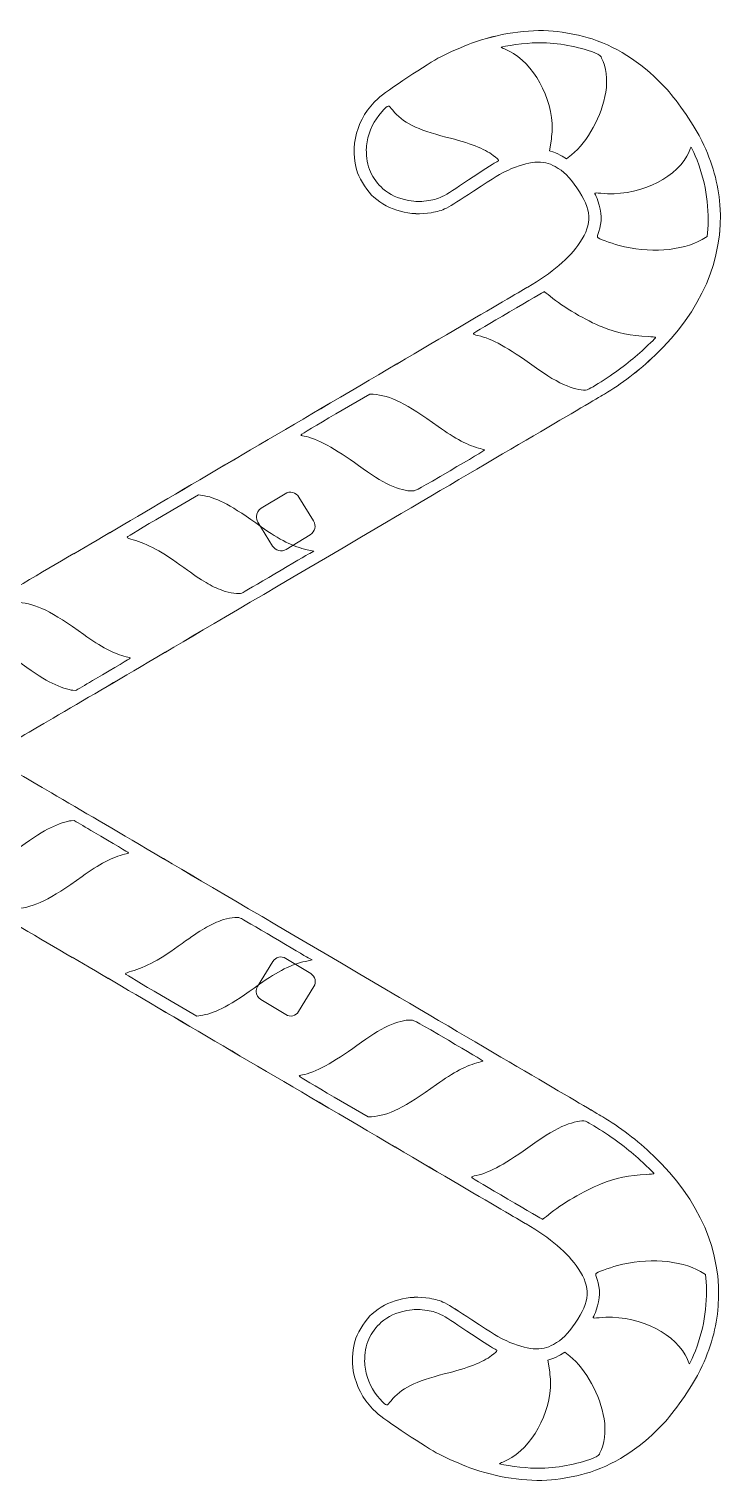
# Model space of a CAD drawing. Header units: centimetres. Extents: x -27.4 to 27.4, y -38.2 to 38.3.
# Drawn here: x 17.65 to 26.32, y -23.85 to -5.71 of the extents above; entities that cross this region are included whole.
import ezdxf

# ---------------------------------------------------------------- set-up
doc = ezdxf.new("R2010")
doc.units = ezdxf.units.CM
doc.header["$MEASUREMENT"] = 0
doc.layers.add('layer 1', color=7, linetype='Continuous')

msp = doc.modelspace()

# ---------------------------------------------------------------- linework, layer by layer
at = {"layer": 'layer 1', "color": 2, "lineweight": 9}
for points, knots in [([(11.87643, -13.10306), (11.87156, -13.36831), (11.99653, -13.62817), (12.21995, -13.78231), (12.21995, -13.78231), (12.25769, -13.80835), (12.77338, -14.11475), (13.36605, -14.46329), (13.36605, -14.46329), (13.45945, -14.51817), (13.77776, -14.70546), (13.91478, -14.78616), (13.91478, -14.78616), (13.78444, -14.86281), (13.4767, -15.04394), (13.38688, -15.09663), (13.38688, -15.09663), (12.79421, -15.44524), (12.27869, -15.7518), (12.24078, -15.77766), (12.24078, -15.77766), (12.01736, -15.93177), (11.89239, -16.19166), (11.89743, -16.45691), (11.89743, -16.45691), (11.89905, -16.54526), (11.91501, -16.63429), (11.94675, -16.72019), (11.94675, -16.72019), (11.97342, -16.79243), (11.99328, -16.82938), (12.04519, -16.90341), (12.04519, -16.90341), (12.08081, -16.95452), (12.12426, -17.01001), (12.1415, -17.02692), (12.1415, -17.02692), (12.31905, -17.20088), (12.5807, -17.28487), (12.83541, -17.24938), (12.83541, -17.24938), (12.989, -17.22805), (13.01095, -17.21701), (13.67117, -16.82875), (13.67117, -16.82875), (14.03568, -16.61425), (14.99902, -16.04766), (15.52922, -15.73567), (15.52922, -15.73567), (16.03382, -16.03266), (16.34676, -16.21654), (16.84728, -16.51123), (16.84728, -16.51123), (17.35356, -16.80905), (17.77894, -17.05917), (18.18736, -17.29933), (18.18736, -17.29933), (18.18736, -17.29933), (18.18932, -17.2977), (18.18932, -17.2977), (18.18932, -17.2977), (18.89851, -17.71462), (20.09798, -18.4204), (21.26683, -19.10806), (21.26683, -19.10806), (22.58899, -19.8859), (23.75055, -20.56889), (23.84836, -20.62517), (23.84836, -20.62517), (24.14956, -20.7993), (24.36893, -20.98693), (24.49961, -21.18235), (24.49961, -21.18235), (24.65763, -21.41831), (24.64767, -21.59244), (24.46137, -21.86255), (24.46137, -21.86255), (24.36551, -22.00152), (24.29587, -22.07055), (24.19221, -22.12929), (24.19221, -22.12929), (24.03874, -22.21636), (23.86628, -22.20253), (23.59859, -22.08209), (23.59859, -22.08209), (23.51068, -22.04255), (23.44562, -22.00302), (23.17354, -21.82335), (23.17354, -21.82335), (22.82123, -21.59081), (22.80366, -21.58186), (22.64448, -21.55353), (22.64448, -21.55353), (22.38948, -21.50816), (22.11288, -21.58269), (21.93012, -21.74607), (21.93012, -21.74607), (21.85638, -21.81181), (21.76057, -21.95549), (21.72704, -22.05035), (21.72704, -22.05035), (21.61443, -22.36816), (21.71662, -22.74146), (21.98136, -22.9797), (21.98136, -22.9797), (22.07463, -23.06365), (22.62319, -23.42833), (22.75775, -23.49602), (22.75775, -23.49602), (22.88614, -23.56047), (23.03356, -23.62542), (23.14813, -23.66769), (23.14813, -23.66769), (23.47327, -23.78829), (23.85095, -23.84508), (24.16618, -23.82084), (24.16618, -23.82084), (24.28674, -23.81142), (24.53719, -23.76047), (24.65079, -23.72222), (24.65079, -23.72222), (24.99951, -23.60442), (25.30496, -23.39792), (25.58614, -23.09002), (25.58614, -23.09002), (25.71454, -22.94943), (25.94154, -22.61453), (26.02078, -22.44873), (26.02078, -22.44873), (26.15179, -22.17487), (26.22502, -21.91463), (26.2444, -21.65347), (26.2444, -21.65347), (26.29468, -20.97506), (26.01445, -20.3246), (25.43352, -19.77151), (25.43352, -19.77151), (25.24034, -19.58746), (25.00714, -19.40912), (24.80635, -19.29031), (24.80635, -19.29031), (24.73457, -19.24819), (23.59388, -18.57724), (22.27168, -17.79956), (22.27168, -17.79956), (19.48823, -16.16251), (18.8941, -15.81299), (18.06972, -15.32805), (18.06972, -15.32805), (17.87133, -15.21136), (17.73515, -15.1318), (17.63118, -15.07272), (17.63118, -15.07272), (17.33419, -14.89813), (17.39423, -14.93341), (17.14377, -14.78599), (17.14377, -14.78599), (17.40301, -14.63352), (17.34248, -14.66918), (17.652, -14.48709), (17.652, -14.48709), (17.75599, -14.42801), (17.89216, -14.34828), (18.09054, -14.2316), (18.09054, -14.2316), (18.91493, -13.74665), (19.50906, -13.39726), (22.29251, -11.76025), (22.29251, -11.76025), (23.61482, -10.98257), (24.7554, -10.31162), (24.82718, -10.26946), (24.82718, -10.26946), (25.02797, -10.15069), (25.26117, -9.97235), (25.45435, -9.7883), (25.45435, -9.7883), (26.03526, -9.23499), (26.31551, -8.58475), (26.26523, -7.90634), (26.26523, -7.90634), (26.24585, -7.64514), (26.17279, -7.38495), (26.04177, -7.11108), (26.04177, -7.11108), (25.96237, -6.94527), (25.73537, -6.61034), (25.60698, -6.46975), (25.60698, -6.46975), (25.32595, -6.1619), (25.02034, -5.95539), (24.67179, -5.83758), (24.67179, -5.83758), (24.55802, -5.79917), (24.30773, -5.74839), (24.18701, -5.73893), (24.18701, -5.73893), (23.87178, -5.71469), (23.49427, -5.77151), (23.16896, -5.8919), (23.16896, -5.8919), (23.05439, -5.93439), (22.90696, -5.9993), (22.77874, -6.06374), (22.77874, -6.06374), (22.64402, -6.13128), (22.09546, -6.49612), (22.00236, -6.5801), (22.00236, -6.5801), (21.73745, -6.81834), (21.63543, -7.19165), (21.74787, -7.50942), (21.74787, -7.50942), (21.78139, -7.60432), (21.87737, -7.74783), (21.95095, -7.81373), (21.95095, -7.81373), (22.13371, -7.97712), (22.41031, -8.05164), (22.66548, -8.00624), (22.66548, -8.00624), (22.82448, -7.97796), (22.84223, -7.96883), (23.19438, -7.73646), (23.19438, -7.73646), (23.46661, -7.55679), (23.53151, -7.51725), (23.61942, -7.47772), (23.61942, -7.47772), (23.88724, -7.35711), (24.05974, -7.34345), (24.21304, -7.43052), (24.21304, -7.43052), (24.31669, -7.48925), (24.38635, -7.55824), (24.4822, -7.69722), (24.4822, -7.69722), (24.66867, -7.96738), (24.67846, -8.14146), (24.52061, -8.37741), (24.52061, -8.37741), (24.38976, -8.57288), (24.17039, -8.76051), (23.86936, -8.93459), (23.86936, -8.93459), (23.77138, -8.99075), (22.60982, -9.67391), (21.28766, -10.45171), (21.28766, -10.45171), (20.11893, -11.13942), (18.91934, -11.84502), (18.21015, -12.26207), (18.21015, -12.26207), (18.21015, -12.26207), (18.20819, -12.26044), (18.20819, -12.26044), (18.20819, -12.26044), (17.79977, -12.50064), (17.37439, -12.75076), (16.86811, -13.04854), (16.86811, -13.04854), (16.35959, -13.34781), (16.04065, -13.53544), (15.52922, -13.8363), (15.52922, -13.8363), (14.98911, -13.51866), (14.01892, -12.94798), (13.65017, -12.73105), (13.65017, -12.73105), (12.99012, -12.34281), (12.96817, -12.33172), (12.81441, -12.31043), (12.81441, -12.31043), (12.55971, -12.27494), (12.29805, -12.35893), (12.12067, -12.53284), (12.12067, -12.53284), (12.10343, -12.5498), (12.05998, -12.60529), (12.02436, -12.65636), (12.02436, -12.65636), (11.97245, -12.73044), (11.95259, -12.76734), (11.92592, -12.83979), (11.92592, -12.83979), (11.89418, -12.92552), (11.87805, -13.01454), (11.87643, -13.1029), (11.87643, -13.1029), (11.87643, -13.1029), (11.87643, -13.10306), (11.87643, -13.10306)], [0, 0, 0, 0, 0.01351351, 0.01351351, 0.01351351, 0.01351351, 0.02702703, 0.02702703, 0.02702703, 0.02702703, 0.04054054, 0.04054054, 0.04054054, 0.04054054, 0.05405405, 0.05405405, 0.05405405, 0.05405405, 0.06756757, 0.06756757, 0.06756757, 0.06756757, 0.08108108, 0.08108108, 0.08108108, 0.08108108, 0.09459459, 0.09459459, 0.09459459, 0.09459459, 0.10810811, 0.10810811, 0.10810811, 0.10810811, 0.12162162, 0.12162162, 0.12162162, 0.12162162, 0.13513514, 0.13513514, 0.13513514, 0.13513514, 0.14864865, 0.14864865, 0.14864865, 0.14864865, 0.16216216, 0.16216216, 0.16216216, 0.16216216, 0.17567568, 0.17567568, 0.17567568, 0.17567568, 0.18918919, 0.18918919, 0.18918919, 0.18918919, 0.2027027, 0.2027027, 0.2027027, 0.2027027, 0.21621622, 0.21621622, 0.21621622, 0.21621622, 0.22972973, 0.22972973, 0.22972973, 0.22972973, 0.24324324, 0.24324324, 0.24324324, 0.24324324, 0.25675676, 0.25675676, 0.25675676, 0.25675676, 0.27027027, 0.27027027, 0.27027027, 0.27027027, 0.28378378, 0.28378378, 0.28378378, 0.28378378, 0.2972973, 0.2972973, 0.2972973, 0.2972973, 0.31081081, 0.31081081, 0.31081081, 0.31081081, 0.32432432, 0.32432432, 0.32432432, 0.32432432, 0.33783784, 0.33783784, 0.33783784, 0.33783784, 0.35135135, 0.35135135, 0.35135135, 0.35135135, 0.36486486, 0.36486486, 0.36486486, 0.36486486, 0.37837838, 0.37837838, 0.37837838, 0.37837838, 0.39189189, 0.39189189, 0.39189189, 0.39189189, 0.40540541, 0.40540541, 0.40540541, 0.40540541, 0.41891892, 0.41891892, 0.41891892, 0.41891892, 0.43243243, 0.43243243, 0.43243243, 0.43243243, 0.44594595, 0.44594595, 0.44594595, 0.44594595, 0.45945946, 0.45945946, 0.45945946, 0.45945946, 0.47297297, 0.47297297, 0.47297297, 0.47297297, 0.48648649, 0.48648649, 0.48648649, 0.48648649, 0.5, 0.5, 0.5, 0.5, 0.51351351, 0.51351351, 0.51351351, 0.51351351, 0.52702703, 0.52702703, 0.52702703, 0.52702703, 0.54054054, 0.54054054, 0.54054054, 0.54054054, 0.55405405, 0.55405405, 0.55405405, 0.55405405, 0.56756757, 0.56756757, 0.56756757, 0.56756757, 0.58108108, 0.58108108, 0.58108108, 0.58108108, 0.59459459, 0.59459459, 0.59459459, 0.59459459, 0.60810811, 0.60810811, 0.60810811, 0.60810811, 0.62162162, 0.62162162, 0.62162162, 0.62162162, 0.63513514, 0.63513514, 0.63513514, 0.63513514, 0.64864865, 0.64864865, 0.64864865, 0.64864865, 0.66216216, 0.66216216, 0.66216216, 0.66216216, 0.67567568, 0.67567568, 0.67567568, 0.67567568, 0.68918919, 0.68918919, 0.68918919, 0.68918919, 0.7027027, 0.7027027, 0.7027027, 0.7027027, 0.71621622, 0.71621622, 0.71621622, 0.71621622, 0.72972973, 0.72972973, 0.72972973, 0.72972973, 0.74324324, 0.74324324, 0.74324324, 0.74324324, 0.75675676, 0.75675676, 0.75675676, 0.75675676, 0.77027027, 0.77027027, 0.77027027, 0.77027027, 0.78378378, 0.78378378, 0.78378378, 0.78378378, 0.7972973, 0.7972973, 0.7972973, 0.7972973, 0.81081081, 0.81081081, 0.81081081, 0.81081081, 0.82432432, 0.82432432, 0.82432432, 0.82432432, 0.83783784, 0.83783784, 0.83783784, 0.83783784, 0.85135135, 0.85135135, 0.85135135, 0.85135135, 0.86486486, 0.86486486, 0.86486486, 0.86486486, 0.87837838, 0.87837838, 0.87837838, 0.87837838, 0.89189189, 0.89189189, 0.89189189, 0.89189189, 0.90540541, 0.90540541, 0.90540541, 0.90540541, 0.91891892, 0.91891892, 0.91891892, 0.91891892, 0.93243243, 0.93243243, 0.93243243, 0.93243243, 0.94594595, 0.94594595, 0.94594595, 0.94594595, 0.95945946, 0.95945946, 0.95945946, 0.95945946, 0.97297297, 0.97297297, 0.97297297, 0.97297297, 1, 1, 1, 1]), ([(23.53934, -5.9409), (23.54147, -5.92936), (23.87132, -5.88703), (23.97414, -5.88508), (23.97414, -5.88508), (24.20068, -5.88103), (24.45812, -5.92252), (24.66233, -5.99588), (24.66233, -5.99588), (24.76615, -6.03334), (24.7694, -6.03546), (24.79072, -6.07612), (24.79072, -6.07612), (24.84834, -6.18581), (24.86754, -6.34494), (24.84213, -6.50149), (24.84213, -6.50149), (24.7938, -6.79848), (24.61709, -7.12245), (24.41467, -7.28439), (24.41467, -7.28439), (24.41467, -7.28439), (24.35365, -7.33337), (24.35365, -7.33337), (24.35365, -7.33337), (24.35365, -7.33337), (24.29849, -7.30146), (24.29849, -7.30146), (24.29849, -7.30146), (24.2682, -7.28404), (24.22037, -7.26159), (24.19239, -7.25167), (24.19239, -7.25167), (24.19239, -7.25167), (24.14127, -7.23376), (24.14127, -7.23376), (24.14127, -7.23376), (24.14127, -7.23376), (24.16014, -7.11321), (24.16014, -7.11321), (24.16014, -7.11321), (24.17088, -7.04356), (24.17609, -6.95032), (24.17235, -6.89288), (24.17235, -6.89288), (24.14598, -6.4875), (23.8884, -6.08362), (23.57972, -5.96302), (23.57972, -5.96302), (23.55693, -5.95423), (23.53868, -5.94414), (23.53934, -5.94106), (23.53934, -5.94106), (23.53934, -5.94106), (23.53934, -5.9409), (23.53934, -5.9409)], [0, 0, 0, 0, 0.06666667, 0.06666667, 0.06666667, 0.06666667, 0.13333333, 0.13333333, 0.13333333, 0.13333333, 0.2, 0.2, 0.2, 0.2, 0.26666667, 0.26666667, 0.26666667, 0.26666667, 0.33333333, 0.33333333, 0.33333333, 0.33333333, 0.4, 0.4, 0.4, 0.4, 0.46666667, 0.46666667, 0.46666667, 0.46666667, 0.53333333, 0.53333333, 0.53333333, 0.53333333, 0.6, 0.6, 0.6, 0.6, 0.66666667, 0.66666667, 0.66666667, 0.66666667, 0.73333333, 0.73333333, 0.73333333, 0.73333333, 0.8, 0.8, 0.8, 0.8, 0.86666667, 0.86666667, 0.86666667, 0.86666667, 1, 1, 1, 1]), ([(21.85626, -7.21931), (21.85705, -7.18673), (21.85997, -7.1547), (21.86518, -7.12395), (21.86518, -7.12395), (21.89008, -6.97977), (21.94849, -6.86), (22.04826, -6.74949), (22.04826, -6.74949), (22.13417, -6.65413), (22.128, -6.65496), (22.18641, -6.72882), (22.18641, -6.72882), (22.30538, -6.87887), (22.49005, -6.97177), (22.84969, -7.06259), (22.84969, -7.06259), (23.1478, -7.13778), (23.32797, -7.20772), (23.43974, -7.29188), (23.43974, -7.29188), (23.52322, -7.35469), (23.52322, -7.35453), (23.46694, -7.3804), (23.46694, -7.3804), (23.44107, -7.39228), (23.28889, -7.49026), (23.12875, -7.59811), (23.12875, -7.59811), (22.7947, -7.82319), (22.76833, -7.83636), (22.60544, -7.86009), (22.60544, -7.86009), (22.51938, -7.8728), (22.48405, -7.87151), (22.3807, -7.85215), (22.3807, -7.85215), (22.24272, -7.82627), (22.15454, -7.78608), (22.06292, -7.70668), (22.06292, -7.70668), (22.00124, -7.65348), (21.93874, -7.56966), (21.90717, -7.49787), (21.90717, -7.49787), (21.87188, -7.41765), (21.85414, -7.31675), (21.85626, -7.21931)], [0, 0, 0, 0, 0.07692308, 0.07692308, 0.07692308, 0.07692308, 0.15384615, 0.15384615, 0.15384615, 0.15384615, 0.23076923, 0.23076923, 0.23076923, 0.23076923, 0.30769231, 0.30769231, 0.30769231, 0.30769231, 0.38461538, 0.38461538, 0.38461538, 0.38461538, 0.46153846, 0.46153846, 0.46153846, 0.46153846, 0.53846154, 0.53846154, 0.53846154, 0.53846154, 0.61538462, 0.61538462, 0.61538462, 0.61538462, 0.69230769, 0.69230769, 0.69230769, 0.69230769, 0.76923077, 0.76923077, 0.76923077, 0.76923077, 0.84615385, 0.84615385, 0.84615385, 0.84615385, 1, 1, 1, 1]), ([(24.70529, -7.76653), (24.70511, -7.75892), (24.72549, -7.75874), (24.78243, -7.76457), (24.78243, -7.76457), (25.21414, -7.8092), (25.68376, -7.60481), (25.85301, -7.29904), (25.85301, -7.29904), (25.87367, -7.26143), (25.89322, -7.22077), (25.89613, -7.2084), (25.89613, -7.2084), (25.89905, -7.19619), (25.90396, -7.1874), (25.90688, -7.1874), (25.90688, -7.1874), (25.90963, -7.18852), (25.93308, -7.23801), (25.95878, -7.29838), (25.95878, -7.29838), (26.08085, -7.58528), (26.13667, -7.91234), (26.1145, -8.21257), (26.1145, -8.21257), (26.1145, -8.21257), (26.10784, -8.30439), (26.10784, -8.30439), (26.10784, -8.30439), (26.10784, -8.30439), (26.04406, -8.34051), (26.04406, -8.34051), (26.04406, -8.34051), (25.79069, -8.48598), (25.37345, -8.51543), (25.0078, -8.41375), (25.0078, -8.41375), (24.89911, -8.38346), (24.74614, -8.32668), (24.73769, -8.31363), (24.73769, -8.31363), (24.73474, -8.3091), (24.74273, -8.27701), (24.7554, -8.24235), (24.7554, -8.24235), (24.7554, -8.24235), (24.75573, -8.24235), (24.75573, -8.24235), (24.75573, -8.24235), (24.79722, -8.12829), (24.79318, -7.99615), (24.74402, -7.8593), (24.74402, -7.8593), (24.72936, -7.81861), (24.71278, -7.77858), (24.70707, -7.77029), (24.70707, -7.77029), (24.70611, -7.76883), (24.70545, -7.7677), (24.70529, -7.76653)], [0, 0, 0, 0, 0.0625, 0.0625, 0.0625, 0.0625, 0.125, 0.125, 0.125, 0.125, 0.1875, 0.1875, 0.1875, 0.1875, 0.25, 0.25, 0.25, 0.25, 0.3125, 0.3125, 0.3125, 0.3125, 0.375, 0.375, 0.375, 0.375, 0.4375, 0.4375, 0.4375, 0.4375, 0.5, 0.5, 0.5, 0.5, 0.5625, 0.5625, 0.5625, 0.5625, 0.625, 0.625, 0.625, 0.625, 0.6875, 0.6875, 0.6875, 0.6875, 0.75, 0.75, 0.75, 0.75, 0.8125, 0.8125, 0.8125, 0.8125, 0.875, 0.875, 0.875, 0.875, 1, 1, 1, 1]), ([(23.19174, -9.51832), (23.19158, -9.51603), (23.19321, -9.51377), (23.19599, -9.51115), (23.19599, -9.51115), (23.20333, -9.50398), (23.40379, -9.38405), (23.64137, -9.24462), (23.64137, -9.24462), (23.64137, -9.24462), (23.64103, -9.24462), (23.64103, -9.24462), (23.64103, -9.24462), (23.87895, -9.10565), (24.07457, -8.99176), (24.07637, -8.99176), (24.07637, -8.99176), (24.07815, -8.99288), (24.11086, -9.01824), (24.14939, -9.04982), (24.14939, -9.04982), (24.31294, -9.18443), (24.59822, -9.35281), (24.79659, -9.43208), (24.79659, -9.43208), (24.98435, -9.50695), (25.15899, -9.54385), (25.3694, -9.55298), (25.3694, -9.55298), (25.41626, -9.5551), (25.45743, -9.55868), (25.46101, -9.5611), (25.46101, -9.5611), (25.46784, -9.56568), (25.45743, -9.5766), (25.32399, -9.70219), (25.32399, -9.70219), (25.17478, -9.84262), (25.02146, -9.96161), (24.82246, -10.09096), (24.82246, -10.09096), (24.72141, -10.15669), (24.62588, -10.21351), (24.61076, -10.21772), (24.61076, -10.21772), (24.56552, -10.22864), (24.4565, -10.20713), (24.36064, -10.1686), (24.36064, -10.1686), (24.24445, -10.12203), (24.10953, -10.04246), (23.94926, -9.92594), (23.94926, -9.92594), (23.61958, -9.68673), (23.42607, -9.58001), (23.2487, -9.53965), (23.2487, -9.53965), (23.2072, -9.53002), (23.19191, -9.52514), (23.19158, -9.51865), (23.19158, -9.51865), (23.19158, -9.51865), (23.19174, -9.51832), (23.19174, -9.51832)], [0, 0, 0, 0, 0.05882353, 0.05882353, 0.05882353, 0.05882353, 0.11764706, 0.11764706, 0.11764706, 0.11764706, 0.17647059, 0.17647059, 0.17647059, 0.17647059, 0.23529412, 0.23529412, 0.23529412, 0.23529412, 0.29411765, 0.29411765, 0.29411765, 0.29411765, 0.35294118, 0.35294118, 0.35294118, 0.35294118, 0.41176471, 0.41176471, 0.41176471, 0.41176471, 0.47058824, 0.47058824, 0.47058824, 0.47058824, 0.52941176, 0.52941176, 0.52941176, 0.52941176, 0.58823529, 0.58823529, 0.58823529, 0.58823529, 0.64705882, 0.64705882, 0.64705882, 0.64705882, 0.70588235, 0.70588235, 0.70588235, 0.70588235, 0.76470588, 0.76470588, 0.76470588, 0.76470588, 0.82352941, 0.82352941, 0.82352941, 0.82352941, 0.88235294, 0.88235294, 0.88235294, 0.88235294, 1, 1, 1, 1]), ([(21.04017, -10.77961), (21.04034, -10.77848), (21.04096, -10.77832), (21.04179, -10.7772), (21.04179, -10.7772), (21.04716, -10.77148), (21.24209, -10.6548), (21.47512, -10.51811), (21.47512, -10.51811), (21.47512, -10.51811), (21.89855, -10.26962), (21.89855, -10.26962), (21.89855, -10.26962), (21.89855, -10.26962), (21.94346, -10.27259), (21.94346, -10.27259), (21.94346, -10.27259), (22.15403, -10.28704), (22.35225, -10.38551), (22.75354, -10.675), (22.75354, -10.675), (22.95887, -10.82323), (23.13788, -10.91695), (23.28011, -10.95099), (23.28011, -10.95099), (23.30923, -10.95782), (23.33235, -10.96578), (23.33172, -10.96857), (23.33172, -10.96857), (23.33121, -10.97149), (23.13709, -11.08734), (22.9003, -11.22598), (22.9003, -11.22598), (22.53954, -11.43769), (22.46518, -11.47906), (22.43915, -11.47906), (22.43915, -11.47906), (22.27397, -11.48247), (22.06096, -11.38303), (21.7604, -11.16187), (21.7604, -11.16187), (21.47367, -10.95133), (21.23021, -10.81998), (21.0805, -10.79539), (21.0805, -10.79539), (21.05171, -10.79069), (21.03854, -10.78565), (21.04017, -10.77961)], [0, 0, 0, 0, 0.07692308, 0.07692308, 0.07692308, 0.07692308, 0.15384615, 0.15384615, 0.15384615, 0.15384615, 0.23076923, 0.23076923, 0.23076923, 0.23076923, 0.30769231, 0.30769231, 0.30769231, 0.30769231, 0.38461538, 0.38461538, 0.38461538, 0.38461538, 0.46153846, 0.46153846, 0.46153846, 0.46153846, 0.53846154, 0.53846154, 0.53846154, 0.53846154, 0.61538462, 0.61538462, 0.61538462, 0.61538462, 0.69230769, 0.69230769, 0.69230769, 0.69230769, 0.76923077, 0.76923077, 0.76923077, 0.76923077, 0.84615385, 0.84615385, 0.84615385, 0.84615385, 1, 1, 1, 1]), ([(18.87247, -12.05673), (18.87197, -12.05539), (18.87214, -12.05528), (18.87276, -12.05411), (18.87276, -12.05411), (18.87752, -12.04873), (19.07943, -11.92784), (19.32143, -11.78528), (19.32143, -11.78528), (19.32143, -11.78528), (19.32126, -11.78528), (19.32126, -11.78528), (19.32126, -11.78528), (19.32126, -11.78528), (19.76159, -11.52654), (19.76159, -11.52654), (19.76159, -11.52654), (19.76159, -11.52654), (19.8397, -11.54004), (19.8397, -11.54004), (19.8397, -11.54004), (20.0065, -11.56904), (20.17575, -11.66143), (20.54531, -11.92555), (20.54531, -11.92555), (20.77343, -12.0886), (20.94919, -12.17667), (21.11694, -12.21162), (21.11694, -12.21162), (21.11694, -12.21162), (21.20176, -12.2292), (21.20176, -12.2292), (21.20176, -12.2292), (21.20176, -12.2292), (21.15015, -12.25736), (21.15015, -12.25736), (21.15015, -12.25736), (21.12152, -12.27265), (20.92656, -12.38754), (20.71615, -12.51218), (20.71615, -12.51218), (20.50577, -12.63654), (20.32073, -12.74427), (20.30527, -12.75239), (20.30527, -12.75239), (20.26916, -12.76963), (20.15393, -12.75452), (20.06232, -12.72031), (20.06232, -12.72031), (19.92044, -12.66727), (19.81741, -12.60608), (19.58146, -12.4349), (19.58146, -12.4349), (19.31314, -12.24045), (19.1203, -12.13417), (18.95041, -12.08781), (18.95041, -12.08781), (18.90484, -12.07527), (18.87556, -12.06357), (18.87247, -12.05707), (18.87247, -12.05707), (18.87247, -12.05707), (18.87247, -12.05673), (18.87247, -12.05673)], [0, 0, 0, 0, 0.05882353, 0.05882353, 0.05882353, 0.05882353, 0.11764706, 0.11764706, 0.11764706, 0.11764706, 0.17647059, 0.17647059, 0.17647059, 0.17647059, 0.23529412, 0.23529412, 0.23529412, 0.23529412, 0.29411765, 0.29411765, 0.29411765, 0.29411765, 0.35294118, 0.35294118, 0.35294118, 0.35294118, 0.41176471, 0.41176471, 0.41176471, 0.41176471, 0.47058824, 0.47058824, 0.47058824, 0.47058824, 0.52941176, 0.52941176, 0.52941176, 0.52941176, 0.58823529, 0.58823529, 0.58823529, 0.58823529, 0.64705882, 0.64705882, 0.64705882, 0.64705882, 0.70588235, 0.70588235, 0.70588235, 0.70588235, 0.76470588, 0.76470588, 0.76470588, 0.76470588, 0.82352941, 0.82352941, 0.82352941, 0.82352941, 0.88235294, 0.88235294, 0.88235294, 0.88235294, 1, 1, 1, 1]), ([(16.82192, -13.26337), (16.82159, -13.26221), (16.82175, -13.26221), (16.82192, -13.26175), (16.82192, -13.26175), (16.82584, -13.25666), (17.00921, -13.14652), (17.22954, -13.01684), (17.22954, -13.01684), (17.22954, -13.01684), (17.22905, -13.01567), (17.22905, -13.01567), (17.22905, -13.01567), (17.22905, -13.01567), (17.48274, -12.86678), (17.48274, -12.86678), (17.48274, -12.86678), (17.48274, -12.86678), (17.52391, -12.86953), (17.52391, -12.86953), (17.52391, -12.86953), (17.73448, -12.88402), (17.93287, -12.98247), (18.334, -13.272), (18.334, -13.272), (18.53933, -13.42004), (18.71833, -13.51395), (18.86056, -13.54798), (18.86056, -13.54798), (18.88955, -13.55482), (18.9128, -13.56278), (18.91217, -13.56551), (18.91217, -13.56551), (18.91167, -13.56831), (18.71754, -13.68416), (18.48092, -13.82297), (18.48092, -13.82297), (18.37256, -13.88645), (18.29626, -13.93086), (18.23309, -13.96699), (18.23309, -13.96699), (18.23309, -13.96699), (18.19827, -13.96536), (18.19827, -13.96536), (18.19827, -13.96536), (18.14733, -13.96277), (18.0331, -13.9247), (17.93874, -13.87895), (17.93874, -13.87895), (17.84793, -13.83484), (17.71691, -13.75123), (17.56556, -13.64038), (17.56556, -13.64038), (17.27221, -13.42559), (17.05882, -13.31382), (16.88327, -13.28258), (16.88327, -13.28258), (16.85041, -13.27686), (16.82516, -13.2687), (16.82192, -13.26337)], [0, 0, 0, 0, 0.0625, 0.0625, 0.0625, 0.0625, 0.125, 0.125, 0.125, 0.125, 0.1875, 0.1875, 0.1875, 0.1875, 0.25, 0.25, 0.25, 0.25, 0.3125, 0.3125, 0.3125, 0.3125, 0.375, 0.375, 0.375, 0.375, 0.4375, 0.4375, 0.4375, 0.4375, 0.5, 0.5, 0.5, 0.5, 0.5625, 0.5625, 0.5625, 0.5625, 0.625, 0.625, 0.625, 0.625, 0.6875, 0.6875, 0.6875, 0.6875, 0.75, 0.75, 0.75, 0.75, 0.8125, 0.8125, 0.8125, 0.8125, 0.875, 0.875, 0.875, 0.875, 1, 1, 1, 1]), ([(16.80109, -16.29857), (16.79734, -16.29352), (16.82483, -16.2839), (16.86246, -16.27741), (16.86246, -16.27741), (17.038, -16.24616), (17.25138, -16.13439), (17.54473, -15.91956), (17.54473, -15.91956), (17.69608, -15.80874), (17.8271, -15.72509), (17.91791, -15.68102), (17.91791, -15.68102), (18.01227, -15.63527), (18.12649, -15.5972), (18.17744, -15.59462), (18.17744, -15.59462), (18.17744, -15.59462), (18.21227, -15.59295), (18.21227, -15.59295), (18.21227, -15.59295), (18.27543, -15.62911), (18.35175, -15.67352), (18.46009, -15.73697), (18.46009, -15.73697), (18.69671, -15.87582), (18.89085, -15.99167), (18.89134, -15.99441), (18.89134, -15.99441), (18.89197, -15.99721), (18.86872, -16.00499), (18.83973, -16.01199), (18.83973, -16.01199), (18.6975, -16.04599), (18.5185, -16.13988), (18.31317, -16.28799), (18.31317, -16.28799), (17.91204, -16.57747), (17.71366, -16.67595), (17.50308, -16.6904), (17.50308, -16.6904), (17.50308, -16.6904), (17.46191, -16.69319), (17.46191, -16.69319), (17.46191, -16.69319), (17.46191, -16.69319), (17.20821, -16.54427), (17.20821, -16.54427), (17.20821, -16.54427), (17.20821, -16.54427), (17.20871, -16.54314), (17.20871, -16.54314), (17.20871, -16.54314), (16.98838, -16.41345), (16.80501, -16.30327), (16.80109, -16.29824), (16.80109, -16.29824), (16.80109, -16.29824), (16.80109, -16.29857), (16.80109, -16.29857)], [0, 0, 0, 0, 0.0625, 0.0625, 0.0625, 0.0625, 0.125, 0.125, 0.125, 0.125, 0.1875, 0.1875, 0.1875, 0.1875, 0.25, 0.25, 0.25, 0.25, 0.3125, 0.3125, 0.3125, 0.3125, 0.375, 0.375, 0.375, 0.375, 0.4375, 0.4375, 0.4375, 0.4375, 0.5, 0.5, 0.5, 0.5, 0.5625, 0.5625, 0.5625, 0.5625, 0.625, 0.625, 0.625, 0.625, 0.6875, 0.6875, 0.6875, 0.6875, 0.75, 0.75, 0.75, 0.75, 0.8125, 0.8125, 0.8125, 0.8125, 0.875, 0.875, 0.875, 0.875, 1, 1, 1, 1]), ([(18.85164, -17.50324), (18.85473, -17.49675), (18.88385, -17.485), (18.92942, -17.47251), (18.92942, -17.47251), (19.09931, -17.4261), (19.29231, -17.31998), (19.56046, -17.1254), (19.56046, -17.1254), (19.79641, -16.95419), (19.89961, -16.89299), (20.04132, -16.83996), (20.04132, -16.83996), (20.13293, -16.8058), (20.24816, -16.79064), (20.28444, -16.80792), (20.28444, -16.80792), (20.29973, -16.81605), (20.48494, -16.92378), (20.69532, -17.04809), (20.69532, -17.04809), (20.90557, -17.17273), (21.1007, -17.28762), (21.12915, -17.30291), (21.12915, -17.30291), (21.12915, -17.30291), (21.18077, -17.33107), (21.18077, -17.33107), (21.18077, -17.33107), (21.18077, -17.33107), (21.09599, -17.34864), (21.09599, -17.34864), (21.09599, -17.34864), (20.92836, -17.38365), (20.75243, -17.47167), (20.52448, -17.63472), (20.52448, -17.63472), (20.15476, -17.89883), (19.98567, -17.99127), (19.8187, -18.02023), (19.8187, -18.02023), (19.8187, -18.02023), (19.74076, -18.03373), (19.74076, -18.03373), (19.74076, -18.03373), (19.74076, -18.03373), (19.30027, -17.77499), (19.30027, -17.77499), (19.30027, -17.77499), (19.30027, -17.77499), (19.3006, -17.77499), (19.3006, -17.77499), (19.3006, -17.77499), (19.05844, -17.63243), (18.85669, -17.51153), (18.85176, -17.50616), (18.85176, -17.50616), (18.85131, -17.50504), (18.85115, -17.50453), (18.85148, -17.50357), (18.85148, -17.50357), (18.85148, -17.50357), (18.85164, -17.50324), (18.85164, -17.50324)], [0, 0, 0, 0, 0.05882353, 0.05882353, 0.05882353, 0.05882353, 0.11764706, 0.11764706, 0.11764706, 0.11764706, 0.17647059, 0.17647059, 0.17647059, 0.17647059, 0.23529412, 0.23529412, 0.23529412, 0.23529412, 0.29411765, 0.29411765, 0.29411765, 0.29411765, 0.35294118, 0.35294118, 0.35294118, 0.35294118, 0.41176471, 0.41176471, 0.41176471, 0.41176471, 0.47058824, 0.47058824, 0.47058824, 0.47058824, 0.52941176, 0.52941176, 0.52941176, 0.52941176, 0.58823529, 0.58823529, 0.58823529, 0.58823529, 0.64705882, 0.64705882, 0.64705882, 0.64705882, 0.70588235, 0.70588235, 0.70588235, 0.70588235, 0.76470588, 0.76470588, 0.76470588, 0.76470588, 0.82352941, 0.82352941, 0.82352941, 0.82352941, 0.88235294, 0.88235294, 0.88235294, 0.88235294, 1, 1, 1, 1]), ([(21.01934, -18.78033), (21.01771, -18.7745), (21.03088, -18.76941), (21.05967, -18.76471), (21.05967, -18.76471), (21.20921, -18.73996), (21.45284, -18.60882), (21.7394, -18.39807), (21.7394, -18.39807), (22.04013, -18.17711), (22.25314, -18.0775), (22.41832, -18.08093), (22.41832, -18.08093), (22.44436, -18.08093), (22.51872, -18.12241), (22.87947, -18.33395), (22.87947, -18.33395), (23.1161, -18.47276), (23.31022, -18.58865), (23.31089, -18.5914), (23.31089, -18.5914), (23.31152, -18.59415), (23.28827, -18.60215), (23.25928, -18.60899), (23.25928, -18.60899), (23.11705, -18.64297), (22.93804, -18.73687), (22.73271, -18.88497), (22.73271, -18.88497), (22.33142, -19.17446), (22.13321, -19.2729), (21.92263, -19.2874), (21.92263, -19.2874), (21.92263, -19.2874), (21.87772, -19.29048), (21.87772, -19.29048), (21.87772, -19.29048), (21.87772, -19.29048), (21.45429, -19.04186), (21.45429, -19.04186), (21.45429, -19.04186), (21.45429, -19.04186), (21.45413, -19.04186), (21.45413, -19.04186), (21.45413, -19.04186), (21.22126, -18.90514), (21.02633, -18.78862), (21.0208, -18.78295), (21.0208, -18.78295), (21.01997, -18.78178), (21.01951, -18.78132), (21.01934, -18.78033)], [0, 0, 0, 0, 0.07142857, 0.07142857, 0.07142857, 0.07142857, 0.14285714, 0.14285714, 0.14285714, 0.14285714, 0.21428571, 0.21428571, 0.21428571, 0.21428571, 0.28571429, 0.28571429, 0.28571429, 0.28571429, 0.35714286, 0.35714286, 0.35714286, 0.35714286, 0.42857143, 0.42857143, 0.42857143, 0.42857143, 0.5, 0.5, 0.5, 0.5, 0.57142857, 0.57142857, 0.57142857, 0.57142857, 0.64285714, 0.64285714, 0.64285714, 0.64285714, 0.71428571, 0.71428571, 0.71428571, 0.71428571, 0.78571429, 0.78571429, 0.78571429, 0.78571429, 0.85714286, 0.85714286, 0.85714286, 0.85714286, 1, 1, 1, 1]), ([(23.17075, -20.04167), (23.17125, -20.03529), (23.18637, -20.03025), (23.22786, -20.02083), (23.22786, -20.02083), (23.40524, -19.98046), (23.59875, -19.8737), (23.92844, -19.63432), (23.92844, -19.63432), (24.0887, -19.51797), (24.22362, -19.43841), (24.33981, -19.3917), (24.33981, -19.3917), (24.43567, -19.35314), (24.54469, -19.3318), (24.58993, -19.34272), (24.58993, -19.34272), (24.60505, -19.34696), (24.70057, -19.40375), (24.80163, -19.46949), (24.80163, -19.46949), (25.00065, -19.59887), (25.15395, -19.71765), (25.30316, -19.85824), (25.30316, -19.85824), (25.4366, -19.98389), (25.44701, -19.99463), (25.44018, -19.99933), (25.44018, -19.99933), (25.4366, -20.00162), (25.39543, -20.00533), (25.34858, -20.00729), (25.34858, -20.00729), (25.13816, -20.01658), (24.96352, -20.05353), (24.77577, -20.12839), (24.77577, -20.12839), (24.57739, -20.20746), (24.29211, -20.37589), (24.12856, -20.51045), (24.12856, -20.51045), (24.09003, -20.54219), (24.05733, -20.56806), (24.05554, -20.56872), (24.05554, -20.56872), (24.05374, -20.56872), (23.85812, -20.45466), (23.62021, -20.31569), (23.62021, -20.31569), (23.62021, -20.31569), (23.62054, -20.31569), (23.62054, -20.31569), (23.62054, -20.31569), (23.38296, -20.17621), (23.1825, -20.05645), (23.17516, -20.04928), (23.17516, -20.04928), (23.17238, -20.04653), (23.17075, -20.0444), (23.17091, -20.04211), (23.17091, -20.04211), (23.17091, -20.04211), (23.17075, -20.04167), (23.17075, -20.04167)], [0, 0, 0, 0, 0.05882353, 0.05882353, 0.05882353, 0.05882353, 0.11764706, 0.11764706, 0.11764706, 0.11764706, 0.17647059, 0.17647059, 0.17647059, 0.17647059, 0.23529412, 0.23529412, 0.23529412, 0.23529412, 0.29411765, 0.29411765, 0.29411765, 0.29411765, 0.35294118, 0.35294118, 0.35294118, 0.35294118, 0.41176471, 0.41176471, 0.41176471, 0.41176471, 0.47058824, 0.47058824, 0.47058824, 0.47058824, 0.52941176, 0.52941176, 0.52941176, 0.52941176, 0.58823529, 0.58823529, 0.58823529, 0.58823529, 0.64705882, 0.64705882, 0.64705882, 0.64705882, 0.70588235, 0.70588235, 0.70588235, 0.70588235, 0.76470588, 0.76470588, 0.76470588, 0.76470588, 0.82352941, 0.82352941, 0.82352941, 0.82352941, 0.88235294, 0.88235294, 0.88235294, 0.88235294, 1, 1, 1, 1]), ([(24.68446, -21.79357), (24.68446, -21.79245), (24.68512, -21.79131), (24.68607, -21.78965), (24.68607, -21.78965), (24.69179, -21.78136), (24.70853, -21.74133), (24.7232, -21.70067), (24.7232, -21.70067), (24.77235, -21.56382), (24.7764, -21.43168), (24.7349, -21.31757), (24.7349, -21.31757), (24.7349, -21.31757), (24.73441, -21.31757), (24.73441, -21.31757), (24.73441, -21.31757), (24.7219, -21.28291), (24.71374, -21.25088), (24.71686, -21.24629), (24.71686, -21.24629), (24.72531, -21.2333), (24.87828, -21.17652), (24.98697, -21.14624), (24.98697, -21.14624), (25.35262, -21.04454), (25.76986, -21.07399), (26.02307, -21.21946), (26.02307, -21.21946), (26.02307, -21.21946), (26.08701, -21.25559), (26.08701, -21.25559), (26.08701, -21.25559), (26.08701, -21.25559), (26.09367, -21.34736), (26.09367, -21.34736), (26.09367, -21.34736), (26.11584, -21.64759), (26.06002, -21.9747), (25.93796, -22.26159), (25.93796, -22.26159), (25.91225, -22.32196), (25.8888, -22.37191), (25.88588, -22.37257), (25.88588, -22.37257), (25.88313, -22.37387), (25.87822, -22.36379), (25.8753, -22.35158), (25.8753, -22.35158), (25.87222, -22.33921), (25.85284, -22.29851), (25.83218, -22.26093), (25.83218, -22.26093), (25.66292, -21.95516), (25.19332, -21.75079), (24.7616, -21.79535), (24.7616, -21.79535), (24.70349, -21.8014), (24.68316, -21.80107), (24.68429, -21.79294), (24.68429, -21.79294), (24.68429, -21.79294), (24.68446, -21.79357), (24.68446, -21.79357)], [0, 0, 0, 0, 0.05882353, 0.05882353, 0.05882353, 0.05882353, 0.11764706, 0.11764706, 0.11764706, 0.11764706, 0.17647059, 0.17647059, 0.17647059, 0.17647059, 0.23529412, 0.23529412, 0.23529412, 0.23529412, 0.29411765, 0.29411765, 0.29411765, 0.29411765, 0.35294118, 0.35294118, 0.35294118, 0.35294118, 0.41176471, 0.41176471, 0.41176471, 0.41176471, 0.47058824, 0.47058824, 0.47058824, 0.47058824, 0.52941176, 0.52941176, 0.52941176, 0.52941176, 0.58823529, 0.58823529, 0.58823529, 0.58823529, 0.64705882, 0.64705882, 0.64705882, 0.64705882, 0.70588235, 0.70588235, 0.70588235, 0.70588235, 0.76470588, 0.76470588, 0.76470588, 0.76470588, 0.82352941, 0.82352941, 0.82352941, 0.82352941, 0.88235294, 0.88235294, 0.88235294, 0.88235294, 1, 1, 1, 1]), ([(21.83543, -22.34067), (21.83314, -22.24318), (21.85105, -22.14229), (21.88634, -22.0621), (21.88634, -22.0621), (21.91791, -21.99031), (21.98024, -21.90651), (22.04193, -21.85331), (22.04193, -21.85331), (22.13371, -21.77402), (22.22173, -21.7337), (22.35987, -21.70784), (22.35987, -21.70784), (22.46305, -21.68862), (22.49855, -21.68729), (22.58444, -21.69983), (22.58444, -21.69983), (22.7475, -21.72363), (22.77387, -21.73678), (23.10792, -21.96182), (23.10792, -21.96182), (23.26806, -22.06971), (23.42007, -22.1677), (23.44611, -22.17957), (23.44611, -22.17957), (23.50239, -22.20561), (23.50239, -22.20528), (23.41891, -22.2681), (23.41891, -22.2681), (23.30714, -22.3522), (23.12697, -22.42219), (22.82886, -22.49739), (22.82886, -22.49739), (22.4691, -22.58816), (22.28438, -22.6811), (22.16558, -22.83112), (22.16558, -22.83112), (22.10717, -22.90501), (22.11321, -22.90581), (22.02726, -22.81062), (22.02726, -22.81062), (21.92766, -22.69997), (21.86908, -22.58037), (21.84435, -22.43602), (21.84435, -22.43602), (21.83901, -22.40528), (21.83606, -22.3732), (21.83543, -22.34067)], [0, 0, 0, 0, 0.07692308, 0.07692308, 0.07692308, 0.07692308, 0.15384615, 0.15384615, 0.15384615, 0.15384615, 0.23076923, 0.23076923, 0.23076923, 0.23076923, 0.30769231, 0.30769231, 0.30769231, 0.30769231, 0.38461538, 0.38461538, 0.38461538, 0.38461538, 0.46153846, 0.46153846, 0.46153846, 0.46153846, 0.53846154, 0.53846154, 0.53846154, 0.53846154, 0.61538462, 0.61538462, 0.61538462, 0.61538462, 0.69230769, 0.69230769, 0.69230769, 0.69230769, 0.76923077, 0.76923077, 0.76923077, 0.76923077, 0.84615385, 0.84615385, 0.84615385, 0.84615385, 1, 1, 1, 1]), ([(23.51851, -23.61909), (23.51785, -23.61579), (23.53593, -23.60587), (23.55872, -23.59692), (23.55872, -23.59692), (23.86758, -23.47652), (24.12515, -23.07244), (24.15152, -22.66727), (24.15152, -22.66727), (24.15526, -22.60966), (24.15005, -22.51643), (24.13914, -22.44693), (24.13914, -22.44693), (24.13914, -22.44693), (24.12044, -22.32634), (24.12044, -22.32634), (24.12044, -22.32634), (24.12044, -22.32634), (24.17156, -22.3083), (24.17156, -22.3083), (24.17156, -22.3083), (24.19954, -22.29834), (24.24737, -22.27606), (24.27766, -22.25848), (24.27766, -22.25848), (24.27766, -22.25848), (24.33282, -22.22677), (24.33282, -22.22677), (24.33282, -22.22677), (24.33282, -22.22677), (24.39384, -22.2756), (24.39384, -22.2756), (24.39384, -22.2756), (24.59626, -22.43765), (24.77297, -22.76162), (24.82113, -23.05861), (24.82113, -23.05861), (24.84654, -23.21516), (24.82734, -23.37417), (24.76989, -23.48398), (24.76989, -23.48398), (24.74857, -23.52469), (24.74532, -23.52664), (24.64151, -23.56405), (24.64151, -23.56405), (24.43729, -23.63745), (24.17985, -23.67895), (23.95318, -23.67486), (23.95318, -23.67486), (23.85049, -23.6729), (23.52064, -23.63079), (23.51851, -23.61909)], [0, 0, 0, 0, 0.07142857, 0.07142857, 0.07142857, 0.07142857, 0.14285714, 0.14285714, 0.14285714, 0.14285714, 0.21428571, 0.21428571, 0.21428571, 0.21428571, 0.28571429, 0.28571429, 0.28571429, 0.28571429, 0.35714286, 0.35714286, 0.35714286, 0.35714286, 0.42857143, 0.42857143, 0.42857143, 0.42857143, 0.5, 0.5, 0.5, 0.5, 0.57142857, 0.57142857, 0.57142857, 0.57142857, 0.64285714, 0.64285714, 0.64285714, 0.64285714, 0.71428571, 0.71428571, 0.71428571, 0.71428571, 0.78571429, 0.78571429, 0.78571429, 0.78571429, 0.85714286, 0.85714286, 0.85714286, 0.85714286, 1, 1, 1, 1])]:
    msp.add_open_spline(points, degree=3, knots=knots, dxfattribs=at)
at = {"layer": 'layer 1', "color": 1, "lineweight": 9}
for points, knots in [([(11.87643, -13.10324), (11.87156, -13.36847), (11.99653, -13.62834), (12.21995, -13.78248), (12.21995, -13.78248), (12.25769, -13.80835), (12.77338, -14.11491), (13.36605, -14.46329), (13.36605, -14.46329), (13.45945, -14.51834), (13.77776, -14.70563), (13.91478, -14.78632), (13.91478, -14.78632), (13.78444, -14.86297), (13.4767, -15.04411), (13.38688, -15.0968), (13.38688, -15.0968), (12.79421, -15.44524), (12.27869, -15.7518), (12.24078, -15.77784), (12.24078, -15.77784), (12.01736, -15.93193), (11.89239, -16.19179), (11.89743, -16.45708), (11.89743, -16.45708), (11.89905, -16.54543), (11.91501, -16.63442), (11.94675, -16.72019), (11.94675, -16.72019), (11.97342, -16.7926), (11.99328, -16.82955), (12.04519, -16.90357), (12.04519, -16.90357), (12.08081, -16.95468), (12.12426, -17.01017), (12.1415, -17.02709), (12.1415, -17.02709), (12.31905, -17.20106), (12.5807, -17.28504), (12.83541, -17.24955), (12.83541, -17.24955), (12.989, -17.22822), (13.01095, -17.21718), (13.67117, -16.82887), (13.67117, -16.82887), (14.03568, -16.61441), (14.99902, -16.04779), (15.52922, -15.73585), (15.52922, -15.73585), (16.03382, -16.03266), (16.34676, -16.21671), (16.84728, -16.51123), (16.84728, -16.51123), (17.35356, -16.80921), (17.77894, -17.05933), (18.18736, -17.2995), (18.18736, -17.2995), (18.18736, -17.2995), (18.18932, -17.2977), (18.18932, -17.2977), (18.18932, -17.2977), (18.89851, -17.71478), (20.09811, -18.42052), (21.26683, -19.10822), (21.26683, -19.10822), (22.58899, -19.88606), (23.75055, -20.56905), (23.84836, -20.62533), (23.84836, -20.62533), (24.14956, -20.7993), (24.36893, -20.98711), (24.49961, -21.18235), (24.49961, -21.18235), (24.65763, -21.41848), (24.64767, -21.59244), (24.46137, -21.86272), (24.46137, -21.86272), (24.36551, -22.00152), (24.29587, -22.07072), (24.19221, -22.12945), (24.19221, -22.12945), (24.03874, -22.21652), (23.86628, -22.20269), (23.59859, -22.08226), (23.59859, -22.08226), (23.51068, -22.04255), (23.44562, -22.00315), (23.17354, -21.82335), (23.17354, -21.82335), (22.82123, -21.59098), (22.80366, -21.58186), (22.64448, -21.5537), (22.64448, -21.5537), (22.38948, -21.50833), (22.11288, -21.58285), (21.93012, -21.7462), (21.93012, -21.7462), (21.85638, -21.81198), (21.76057, -21.95565), (21.72704, -22.05035), (21.72704, -22.05035), (21.61443, -22.36833), (21.71662, -22.74146), (21.98136, -22.97987), (21.98136, -22.97987), (22.07463, -23.06382), (22.62319, -23.42849), (22.75775, -23.49619), (22.75775, -23.49619), (22.88614, -23.56063), (23.03356, -23.62542), (23.14813, -23.66787), (23.14813, -23.66787), (23.47327, -23.78846), (23.85095, -23.84525), (24.16618, -23.82084), (24.16618, -23.82084), (24.28674, -23.81158), (24.53719, -23.76064), (24.65079, -23.72222), (24.65079, -23.72222), (24.99951, -23.60459), (25.30496, -23.39809), (25.58614, -23.09019), (25.58614, -23.09019), (25.71454, -22.94959), (25.94154, -22.6147), (26.02078, -22.44889), (26.02078, -22.44889), (26.15179, -22.17499), (26.22502, -21.9148), (26.2444, -21.65347), (26.2444, -21.65347), (26.29468, -20.97506), (26.01445, -20.32477), (25.43352, -19.77151), (25.43352, -19.77151), (25.24034, -19.58762), (25.00714, -19.40912), (24.80635, -19.29048), (24.80635, -19.29048), (24.73457, -19.24819), (23.59388, -18.57741), (22.27168, -17.79972), (22.27168, -17.79972), (19.48823, -16.16267), (18.8941, -15.81316), (18.06972, -15.32821), (18.06972, -15.32821), (17.87133, -15.21153), (17.73515, -15.1318), (17.63118, -15.07272), (17.63118, -15.07272), (17.33436, -14.89813), (17.39423, -14.93341), (17.14377, -14.78616), (17.14377, -14.78616), (17.40301, -14.63368), (17.34248, -14.66934), (17.652, -14.48721), (17.652, -14.48721), (17.75599, -14.42819), (17.89216, -14.34841), (18.09054, -14.23176), (18.09054, -14.23176), (18.91493, -13.74681), (19.50906, -13.39743), (22.29251, -11.76038), (22.29251, -11.76038), (23.61482, -10.98269), (24.7554, -10.31178), (24.82718, -10.26946), (24.82718, -10.26946), (25.02797, -10.15085), (25.26117, -9.97235), (25.45435, -9.78847), (25.45435, -9.78847), (26.03526, -9.23516), (26.31551, -8.58491), (26.26523, -7.9065), (26.26523, -7.9065), (26.24585, -7.64531), (26.17279, -7.38495), (26.04177, -7.11125), (26.04177, -7.11125), (25.96237, -6.94527), (25.73537, -6.61034), (25.60698, -6.46975), (25.60698, -6.46975), (25.32595, -6.16206), (25.02034, -5.95556), (24.67179, -5.83775), (24.67179, -5.83775), (24.55802, -5.79933), (24.30773, -5.74839), (24.18701, -5.7391), (24.18701, -5.7391), (23.87178, -5.71486), (23.49427, -5.77168), (23.16896, -5.89207), (23.16896, -5.89207), (23.05439, -5.93457), (22.90696, -5.99947), (22.77874, -6.06391), (22.77874, -6.06391), (22.64402, -6.13144), (22.09546, -6.49628), (22.00236, -6.5801), (22.00236, -6.5801), (21.73745, -6.81851), (21.63543, -7.19177), (21.74787, -7.50959), (21.74787, -7.50959), (21.78139, -7.60448), (21.87737, -7.74799), (21.95095, -7.81373), (21.95095, -7.81373), (22.13371, -7.97712), (22.41031, -8.05181), (22.66548, -8.0064), (22.66548, -8.0064), (22.82448, -7.97808), (22.84223, -7.96899), (23.19438, -7.73662), (23.19438, -7.73662), (23.46661, -7.55695), (23.53151, -7.51742), (23.61942, -7.47788), (23.61942, -7.47788), (23.88724, -7.35728), (24.05974, -7.34362), (24.21304, -7.43068), (24.21304, -7.43068), (24.31669, -7.48942), (24.38635, -7.55841), (24.4822, -7.69722), (24.4822, -7.69722), (24.66867, -7.96754), (24.67846, -8.14146), (24.52061, -8.37759), (24.52061, -8.37759), (24.38976, -8.57288), (24.17039, -8.76067), (23.86936, -8.93477), (23.86936, -8.93477), (23.77138, -8.99092), (22.60982, -9.67404), (21.28766, -10.45188), (21.28766, -10.45188), (20.11893, -11.13958), (18.91934, -11.84519), (18.21015, -12.26224), (18.21015, -12.26224), (18.21015, -12.26224), (18.20819, -12.26061), (18.20819, -12.26061), (18.20819, -12.26061), (17.79977, -12.50081), (17.37439, -12.75093), (16.86811, -13.04871), (16.86811, -13.04871), (16.35959, -13.34797), (16.04065, -13.5356), (15.52922, -13.83647), (15.52922, -13.83647), (14.98911, -13.51882), (14.01892, -12.94814), (13.65017, -12.73123), (13.65017, -12.73123), (12.99012, -12.34297), (12.96817, -12.33188), (12.81441, -12.31056), (12.81441, -12.31056), (12.55971, -12.27511), (12.29805, -12.35909), (12.12067, -12.53301), (12.12067, -12.53301), (12.10343, -12.54997), (12.05998, -12.60546), (12.02436, -12.65653), (12.02436, -12.65653), (11.97245, -12.7306), (11.95259, -12.76751), (11.92592, -12.83979), (11.92592, -12.83979), (11.89418, -12.92568), (11.87805, -13.01471), (11.87643, -13.10306), (11.87643, -13.10306), (11.87643, -13.10306), (11.87643, -13.10324), (11.87643, -13.10324)], [0, 0, 0, 0, 0.01351351, 0.01351351, 0.01351351, 0.01351351, 0.02702703, 0.02702703, 0.02702703, 0.02702703, 0.04054054, 0.04054054, 0.04054054, 0.04054054, 0.05405405, 0.05405405, 0.05405405, 0.05405405, 0.06756757, 0.06756757, 0.06756757, 0.06756757, 0.08108108, 0.08108108, 0.08108108, 0.08108108, 0.09459459, 0.09459459, 0.09459459, 0.09459459, 0.10810811, 0.10810811, 0.10810811, 0.10810811, 0.12162162, 0.12162162, 0.12162162, 0.12162162, 0.13513514, 0.13513514, 0.13513514, 0.13513514, 0.14864865, 0.14864865, 0.14864865, 0.14864865, 0.16216216, 0.16216216, 0.16216216, 0.16216216, 0.17567568, 0.17567568, 0.17567568, 0.17567568, 0.18918919, 0.18918919, 0.18918919, 0.18918919, 0.2027027, 0.2027027, 0.2027027, 0.2027027, 0.21621622, 0.21621622, 0.21621622, 0.21621622, 0.22972973, 0.22972973, 0.22972973, 0.22972973, 0.24324324, 0.24324324, 0.24324324, 0.24324324, 0.25675676, 0.25675676, 0.25675676, 0.25675676, 0.27027027, 0.27027027, 0.27027027, 0.27027027, 0.28378378, 0.28378378, 0.28378378, 0.28378378, 0.2972973, 0.2972973, 0.2972973, 0.2972973, 0.31081081, 0.31081081, 0.31081081, 0.31081081, 0.32432432, 0.32432432, 0.32432432, 0.32432432, 0.33783784, 0.33783784, 0.33783784, 0.33783784, 0.35135135, 0.35135135, 0.35135135, 0.35135135, 0.36486486, 0.36486486, 0.36486486, 0.36486486, 0.37837838, 0.37837838, 0.37837838, 0.37837838, 0.39189189, 0.39189189, 0.39189189, 0.39189189, 0.40540541, 0.40540541, 0.40540541, 0.40540541, 0.41891892, 0.41891892, 0.41891892, 0.41891892, 0.43243243, 0.43243243, 0.43243243, 0.43243243, 0.44594595, 0.44594595, 0.44594595, 0.44594595, 0.45945946, 0.45945946, 0.45945946, 0.45945946, 0.47297297, 0.47297297, 0.47297297, 0.47297297, 0.48648649, 0.48648649, 0.48648649, 0.48648649, 0.5, 0.5, 0.5, 0.5, 0.51351351, 0.51351351, 0.51351351, 0.51351351, 0.52702703, 0.52702703, 0.52702703, 0.52702703, 0.54054054, 0.54054054, 0.54054054, 0.54054054, 0.55405405, 0.55405405, 0.55405405, 0.55405405, 0.56756757, 0.56756757, 0.56756757, 0.56756757, 0.58108108, 0.58108108, 0.58108108, 0.58108108, 0.59459459, 0.59459459, 0.59459459, 0.59459459, 0.60810811, 0.60810811, 0.60810811, 0.60810811, 0.62162162, 0.62162162, 0.62162162, 0.62162162, 0.63513514, 0.63513514, 0.63513514, 0.63513514, 0.64864865, 0.64864865, 0.64864865, 0.64864865, 0.66216216, 0.66216216, 0.66216216, 0.66216216, 0.67567568, 0.67567568, 0.67567568, 0.67567568, 0.68918919, 0.68918919, 0.68918919, 0.68918919, 0.7027027, 0.7027027, 0.7027027, 0.7027027, 0.71621622, 0.71621622, 0.71621622, 0.71621622, 0.72972973, 0.72972973, 0.72972973, 0.72972973, 0.74324324, 0.74324324, 0.74324324, 0.74324324, 0.75675676, 0.75675676, 0.75675676, 0.75675676, 0.77027027, 0.77027027, 0.77027027, 0.77027027, 0.78378378, 0.78378378, 0.78378378, 0.78378378, 0.7972973, 0.7972973, 0.7972973, 0.7972973, 0.81081081, 0.81081081, 0.81081081, 0.81081081, 0.82432432, 0.82432432, 0.82432432, 0.82432432, 0.83783784, 0.83783784, 0.83783784, 0.83783784, 0.85135135, 0.85135135, 0.85135135, 0.85135135, 0.86486486, 0.86486486, 0.86486486, 0.86486486, 0.87837838, 0.87837838, 0.87837838, 0.87837838, 0.89189189, 0.89189189, 0.89189189, 0.89189189, 0.90540541, 0.90540541, 0.90540541, 0.90540541, 0.91891892, 0.91891892, 0.91891892, 0.91891892, 0.93243243, 0.93243243, 0.93243243, 0.93243243, 0.94594595, 0.94594595, 0.94594595, 0.94594595, 0.95945946, 0.95945946, 0.95945946, 0.95945946, 0.97297297, 0.97297297, 0.97297297, 0.97297297, 1, 1, 1, 1]), ([(20.48574, -11.79654), (20.48753, -11.75633), (20.50869, -11.71793), (20.54564, -11.69547), (20.54564, -11.69547), (20.54564, -11.69547), (20.84408, -11.51288), (20.84408, -11.51288), (20.84408, -11.51288), (20.90316, -11.47677), (20.97981, -11.4953), (21.01593, -11.55438), (21.01593, -11.55438), (21.01593, -11.55438), (21.19852, -11.85282), (21.19852, -11.85282), (21.19852, -11.85282), (21.23463, -11.91188), (21.21605, -11.98853), (21.15698, -12.02466), (21.15698, -12.02466), (21.15698, -12.02466), (20.85854, -12.20724), (20.85854, -12.20724), (20.85854, -12.20724), (20.79946, -12.24337), (20.7227, -12.22483), (20.68653, -12.16575), (20.68653, -12.16575), (20.68653, -12.16575), (20.50415, -11.86731), (20.50415, -11.86731), (20.50415, -11.86731), (20.49061, -11.84519), (20.48477, -11.82045), (20.48574, -11.79654)], [0, 0, 0, 0, 0.1, 0.1, 0.1, 0.1, 0.2, 0.2, 0.2, 0.2, 0.3, 0.3, 0.3, 0.3, 0.4, 0.4, 0.4, 0.4, 0.5, 0.5, 0.5, 0.5, 0.6, 0.6, 0.6, 0.6, 0.7, 0.7, 0.7, 0.7, 0.8, 0.8, 0.8, 0.8, 1, 1, 1, 1]), ([(20.48299, -17.72828), (20.48199, -17.70566), (20.48753, -17.68242), (20.50023, -17.66159), (20.50023, -17.66159), (20.50023, -17.66159), (20.69045, -17.35027), (20.69045, -17.35027), (20.69045, -17.35027), (20.72448, -17.29478), (20.79655, -17.27737), (20.85204, -17.31153), (20.85204, -17.31153), (20.85204, -17.31153), (21.16335, -17.50161), (21.16335, -17.50161), (21.16335, -17.50161), (21.21884, -17.53578), (21.23626, -17.60773), (21.20239, -17.66322), (21.20239, -17.66322), (21.20239, -17.66322), (21.01201, -17.97465), (21.01201, -17.97465), (21.01201, -17.97465), (20.97801, -18.03014), (20.90591, -18.04755), (20.85042, -18.01339), (20.85042, -18.01339), (20.85042, -18.01339), (20.53911, -17.82318), (20.53911, -17.82318), (20.53911, -17.82318), (20.50444, -17.80185), (20.48461, -17.76574), (20.48299, -17.72828)], [0, 0, 0, 0, 0.1, 0.1, 0.1, 0.1, 0.2, 0.2, 0.2, 0.2, 0.3, 0.3, 0.3, 0.3, 0.4, 0.4, 0.4, 0.4, 0.5, 0.5, 0.5, 0.5, 0.6, 0.6, 0.6, 0.6, 0.7, 0.7, 0.7, 0.7, 0.8, 0.8, 0.8, 0.8, 1, 1, 1, 1])]:
    msp.add_open_spline(points, degree=3, knots=knots, dxfattribs=at)

doc.saveas('drawing.dxf')
